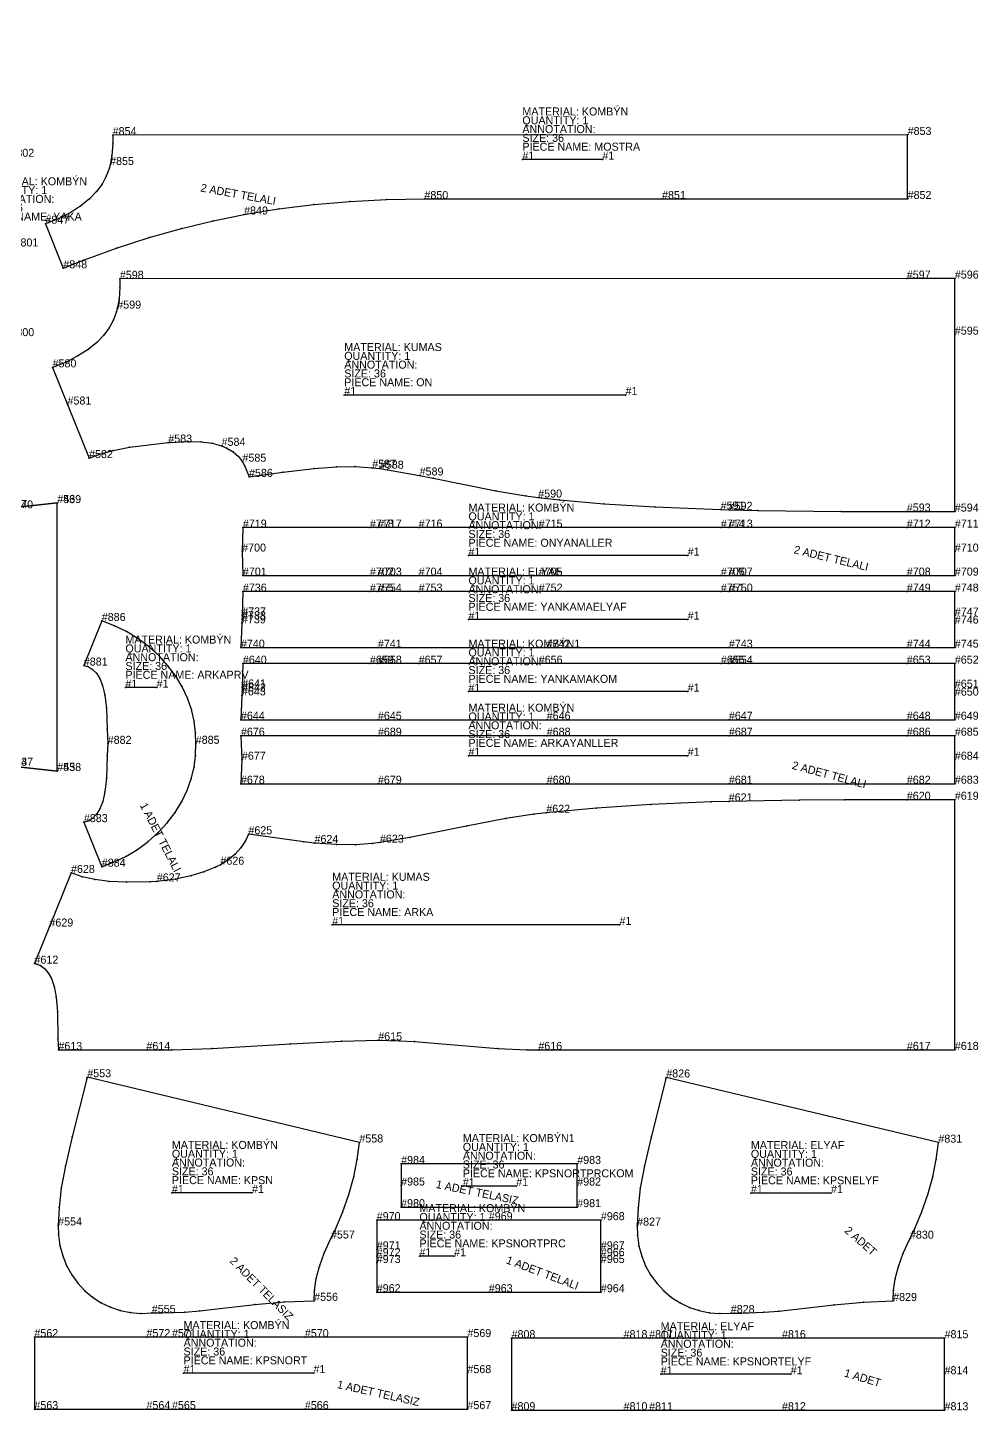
# Model space of a CAD drawing. Header units: millimetres. Extents: x 0 to 4267, y -1839 to 10.
# Drawn here: x 1480 to 2668, y -1742 to -14 of the extents above; entities that cross this region are included whole.
import ezdxf

# ---------------------------------------------------------------- set-up
doc = ezdxf.new("R2010")
doc.units = ezdxf.units.MM

# ---------------------------------------------------------------- blocks, each defined once
blk = doc.blocks.new('5')
at = {"layer": '1'}
blk.add_lwpolyline([(806.268, -763.329), (806.178, -772.4), (807.378, -786.131), (810.187, -799.826), (814.585, -813.275), (820.513, -826.253), (827.883, -838.548), (836.575, -849.95), (846.424, -860.248), (857.269, -869.294), (863.325, -874.044), (883.524, -888.182), (915.149, -909.33), (930.375, -921.151), (936.792, -926.73), (944.726, -935.456), (951.47, -945.246), (956.85, -955.87), (960.754, -967.09), (963.1, -978.658), (963.851, -990.336), (1456.996, -936.307), (1516.996, -942.881), (1516.996, -608.19), (1456.996, -614.786), (962.974, -560.476), (962.86, -574.962), (961.307, -586.7), (958.49, -596.601), (954.487, -605.083), (948.861, -613.528), (941, -622.308), (930.365, -631.546), (918.866, -639.827), (892.662, -656.331), (868.007, -671.957), (862.01, -675.965), (848.071, -686.58), (836.269, -697.485), (826.591, -708.503), (818.96, -719.508), (813.227, -730.469), (809.264, -741.389), (806.964, -752.322), (806.268, -763.329)], close=True, dxfattribs=at)
at = {"layer": '2'}
for p in [(962.974, -560.476), (954.487, -605.083), (1456.996, -614.786), (1516.996, -608.19), (930.365, -631.546), (868.007, -671.957), (806.268, -763.329), (806.268, -763.329), (1018.67, -777.957), (1235.823, -777.957), (857.269, -869.294), (930.375, -921.151), (1456.996, -936.307), (1516.996, -942.881), (963.851, -990.336)]:
    blk.add_point(p, dxfattribs=at)
at = {"layer": '3'}
for p in [(961.307, -586.7), (962.86, -574.962), (958.49, -596.601), (948.861, -613.528), (941, -622.308), (892.662, -656.331), (918.866, -639.827), (848.071, -686.58), (862.01, -675.965), (836.269, -697.485), (818.96, -719.508), (826.591, -708.503), (809.264, -741.389), (813.227, -730.469), (806.964, -752.322), (806.178, -772.4), (807.378, -786.131), (810.187, -799.826), (814.585, -813.275), (820.513, -826.253), (827.883, -838.548), (836.575, -849.95), (846.424, -860.248), (863.325, -874.044), (883.524, -888.182), (915.149, -909.33), (936.792, -926.73), (944.726, -935.456), (951.47, -945.246), (956.85, -955.87), (960.754, -967.09), (963.1, -978.658)]:
    blk.add_point(p, dxfattribs=at)
at = {"layer": '4'}
for p in [(954.487, -605.083, 10), (1456.996, -614.786, 10), (930.365, -631.546, 10), (868.007, -671.957, 10), (806.268, -763.329, 10), (857.269, -869.294, 10), (930.375, -921.151, 10), (1456.996, -936.307, 10)]:
    blk.add_point(p, dxfattribs=at)
at = {"layer": '7'}
blk.add_line((1235.823, -777.957), (1018.67, -777.957), dxfattribs=at)
at = {"layer": '1'}
for s, p in [('QUANTITY: 1', (1018.67, -733.957)), ('MATERIAL: KUMAS', (1018.67, -722.957)), ('ANNOTATION: ', (1018.67, -744.957)), ('SIZE: 36', (1018.67, -755.957)), ('PIECE NAME: KOL', (1018.67, -766.957))]:
    blk.add_text(s, height=10, dxfattribs=at).set_placement(p)
at = {"layer": '2'}
for s, p in [('#541', (962.974, -560.476)), ('#542', (954.487, -605.083)), ('#539', (1516.996, -608.19)), ('#543', (930.365, -631.546)), ('#540', (1456.996, -614.786)), ('#544', (868.007, -671.957)), ('#533', (806.268, -763.329)), ('#533', (806.268, -763.329)), ('#1', (1018.67, -777.957)), ('#1', (1235.823, -777.957)), ('#534', (857.269, -869.294)), ('#535', (930.375, -921.151)), ('#537', (1456.996, -936.307)), ('#538', (1516.996, -942.881)), ('#536', (963.851, -990.336))]:
    blk.add_text(s, height=10, dxfattribs=at).set_placement(p)
blk = doc.blocks.new('6')
at = {"layer": '1'}
blk.add_lwpolyline([(868.007, -878.855), (892.662, -894.481), (918.866, -910.985), (930.365, -919.266), (941, -928.504), (948.861, -937.284), (954.487, -945.729), (958.49, -954.211), (961.307, -964.112), (962.86, -975.85), (962.974, -990.336), (1456.996, -936.026), (1516.996, -942.622), (1516.996, -607.931), (1456.996, -614.505), (963.851, -560.476), (963.1, -572.154), (960.754, -583.722), (956.85, -594.942), (951.47, -605.566), (944.726, -615.356), (936.792, -624.082), (930.375, -629.661), (915.149, -641.482), (883.524, -662.63), (863.325, -676.768), (857.269, -681.518), (846.424, -690.564), (836.575, -700.862), (827.883, -712.264), (820.513, -724.559), (814.585, -737.537), (810.187, -750.986), (807.378, -764.681), (806.178, -778.412), (806.268, -787.483), (806.964, -798.49), (809.264, -809.423), (813.227, -820.343), (818.96, -831.304), (826.591, -842.309), (836.269, -853.327), (848.071, -864.232), (862.01, -874.847), (868.007, -878.855)], close=True, dxfattribs=at)
at = {"layer": '2'}
for p in [(963.851, -560.476), (1456.996, -614.505), (1516.996, -607.931), (930.375, -629.661), (857.269, -681.518), (1018.67, -772.855), (1235.823, -772.855), (806.268, -787.483), (868.007, -878.855), (868.007, -878.855), (930.365, -919.266), (954.487, -945.729), (1456.996, -936.026), (1516.996, -942.622), (962.974, -990.336)]:
    blk.add_point(p, dxfattribs=at)
at = {"layer": '3'}
for p in [(960.754, -583.722), (963.1, -572.154), (956.85, -594.942), (944.726, -615.356), (951.47, -605.566), (936.792, -624.082), (915.149, -641.482), (883.524, -662.63), (846.424, -690.564), (863.325, -676.768), (836.575, -700.862), (820.513, -724.559), (827.883, -712.264), (814.585, -737.537), (810.187, -750.986), (807.378, -764.681), (806.178, -778.412), (806.964, -798.49), (809.264, -809.423), (813.227, -820.343), (818.96, -831.304), (826.591, -842.309), (836.269, -853.327), (848.071, -864.232), (862.01, -874.847), (892.662, -894.481), (918.866, -910.985), (941, -928.504), (948.861, -937.284), (958.49, -954.211), (961.307, -964.112), (962.86, -975.85)]:
    blk.add_point(p, dxfattribs=at)
at = {"layer": '4'}
for p in [(1456.996, -614.505, 10), (930.375, -629.661, 10), (857.269, -681.518, 10), (806.268, -787.483, 10), (868.007, -878.855, 10), (930.365, -919.266, 10), (954.487, -945.729, 10), (1456.996, -936.026, 10)]:
    blk.add_point(p, dxfattribs=at)
at = {"layer": '7'}
blk.add_line((1235.823, -772.855), (1018.67, -772.855), dxfattribs=at)
at = {"layer": '1'}
for s, p in [('MATERIAL: KUMAS', (1018.67, -717.855)), ('QUANTITY: 1', (1018.67, -728.855)), ('ANNOTATION: ', (1018.67, -739.855)), ('SIZE: 36', (1018.67, -750.855)), ('PIECE NAME: KOLFY1', (1018.67, -761.855))]:
    blk.add_text(s, height=10, dxfattribs=at).set_placement(p)
at = {"layer": '2'}
for s, p in [('#48', (963.851, -560.476)), ('#47', (1456.996, -614.505)), ('#46', (1516.996, -607.931)), ('#49', (930.375, -629.661)), ('#50', (857.269, -681.518)), ('#1', (1018.67, -772.855)), ('#1', (1235.823, -772.855)), ('#51', (806.268, -787.483)), ('#40', (868.007, -878.855)), ('#40', (868.007, -878.855)), ('#41', (930.365, -919.266)), ('#44', (1456.996, -936.026)), ('#45', (1516.996, -942.622)), ('#42', (954.487, -945.729)), ('#43', (962.974, -990.336))]:
    blk.add_text(s, height=10, dxfattribs=at).set_placement(p)
blk = doc.blocks.new('7')
at = {"layer": '1'}
blk.add_lwpolyline([(1554.476, -1325.451), (1554.04, -1327.312), (1535.429, -1399.904), (1527.044, -1435.912), (1522.022, -1463.821), (1519.157, -1488.225), (1518.079, -1510.552), (1518.46, -1522.326), (1520.356, -1535.683), (1523.782, -1548.545), (1528.671, -1560.739), (1534.954, -1572.154), (1542.53, -1582.63), (1551.292, -1592.037), (1561.123, -1600.261), (1571.872, -1607.182), (1583.403, -1612.715), (1595.607, -1616.798), (1608.346, -1619.373), (1621.546, -1620.4), (1635.078, -1619.833), (1648.02, -1619.911), (1676.306, -1618.804), (1695.012, -1617.305), (1763.845, -1609.496), (1800.742, -1606.046), (1837.926, -1604.686), (1838.381, -1591.292), (1840.496, -1576.94), (1844.432, -1561.665), (1850.428, -1545.186), (1858.9, -1526.926), (1863.578, -1517.199), (1873.377, -1494.257), (1881.308, -1471.709), (1887.413, -1449.634), (1891.759, -1428.035), (1894.409, -1406.902), (1554.476, -1325.451)], close=True, dxfattribs=at)
at = {"layer": '2'}
for p in [(1554.476, -1325.451), (1554.476, -1325.451), (1894.409, -1406.902), (1660.145, -1469.959), (1760.221, -1469.959), (1518.079, -1510.552), (1858.9, -1526.926), (1837.926, -1604.686), (1635.078, -1619.833)]:
    blk.add_point(p, dxfattribs=at)
at = {"layer": '3'}
for p in [(1554.04, -1327.312), (1535.429, -1399.904), (1891.759, -1428.035), (1527.044, -1435.912), (1887.413, -1449.634), (1522.022, -1463.821), (1881.308, -1471.709), (1519.157, -1488.225), (1873.377, -1494.257), (1863.578, -1517.199), (1518.46, -1522.326), (1520.356, -1535.683), (1523.782, -1548.545), (1850.428, -1545.186), (1528.671, -1560.739), (1844.432, -1561.665), (1534.954, -1572.154), (1542.53, -1582.63), (1840.496, -1576.94), (1551.292, -1592.037), (1561.123, -1600.261), (1800.742, -1606.046), (1838.381, -1591.292), (1571.872, -1607.182), (1583.403, -1612.715), (1595.607, -1616.798), (1608.346, -1619.373), (1621.546, -1620.4), (1648.02, -1619.911), (1676.306, -1618.804), (1695.012, -1617.305), (1763.845, -1609.496)]:
    blk.add_point(p, dxfattribs=at)
at = {"layer": '4'}
for p in [(1518.079, -1510.552, 10), (1858.9, -1526.926, 10), (1635.078, -1619.833, 10)]:
    blk.add_point(p, dxfattribs=at)
at = {"layer": '7'}
blk.add_line((1760.221, -1469.959), (1660.145, -1469.959), dxfattribs=at)
at = {"layer": '1'}
for s, p in [('QUANTITY: 1', (1660.145, -1425.959)), ('MATERIAL: KOMBÝN', (1660.145, -1414.959)), ('ANNOTATION: ', (1660.145, -1436.959)), ('SIZE: 36', (1660.145, -1447.959)), ('PIECE NAME: KPSN', (1660.145, -1458.959))]:
    blk.add_text(s, height=10, dxfattribs=at).set_placement(p)
at = {"layer": '2'}
for s, p in [('#553', (1554.476, -1325.451)), ('#553', (1554.476, -1325.451)), ('#558', (1894.409, -1406.902)), ('#1', (1660.145, -1469.959)), ('#1', (1760.221, -1469.959)), ('#554', (1518.079, -1510.552)), ('#557', (1858.9, -1526.926)), ('#556', (1837.926, -1604.686)), ('#555', (1635.078, -1619.833))]:
    blk.add_text(s, height=10, dxfattribs=at).set_placement(p)
at = {"layer": '8'}
blk.add_text('2 ADET TELASIZ', height=10, rotation=314.92409, dxfattribs=at).set_placement((1731.68, -1555.918))
blk = doc.blocks.new('8')
at = {"layer": '1'}
blk.add_lwpolyline([(1488.403, -1650.036), (1488.403, -1740.036), (1628.403, -1740.036), (1660.302, -1740.036), (1826.302, -1740.036), (2029.403, -1740.036), (2029.403, -1695.036), (2029.403, -1650.036), (1826.302, -1650.036), (1660.302, -1650.036), (1628.403, -1650.036), (1488.403, -1650.036)], close=True, dxfattribs=at)
at = {"layer": '2'}
for p in [(1488.403, -1650.036), (1488.403, -1650.036), (1628.403, -1650.036), (1660.302, -1650.036), (1826.302, -1650.036), (2029.403, -1650.036), (1674.737, -1695.036), (1837.069, -1695.036), (2029.403, -1695.036), (1488.403, -1740.036), (1628.403, -1740.036), (1660.302, -1740.036), (1826.302, -1740.036), (2029.403, -1740.036)]:
    blk.add_point(p, dxfattribs=at)
at = {"layer": '4'}
for p in [(1628.403, -1650.036, 10), (1660.302, -1650.036, 10), (1826.302, -1650.036, 10), (2029.403, -1695.036, 10), (1628.403, -1740.036, 10), (1660.302, -1740.036, 10), (1826.302, -1740.036, 10)]:
    blk.add_point(p, dxfattribs=at)
at = {"layer": '7'}
blk.add_line((1837.069, -1695.036), (1674.737, -1695.036), dxfattribs=at)
at = {"layer": '1'}
for s, p in [('QUANTITY: 1', (1674.737, -1651.036)), ('MATERIAL: KOMBÝN', (1674.737, -1640.036)), ('ANNOTATION: ', (1674.737, -1662.036)), ('SIZE: 36', (1674.737, -1673.036)), ('PIECE NAME: KPSNORT', (1674.737, -1684.036))]:
    blk.add_text(s, height=10, dxfattribs=at).set_placement(p)
at = {"layer": '2'}
for s, p in [('#562', (1488.403, -1650.036)), ('#562', (1488.403, -1650.036)), ('#572', (1628.403, -1650.036)), ('#571', (1660.302, -1650.036)), ('#570', (1826.302, -1650.036)), ('#569', (2029.403, -1650.036)), ('#1', (1674.737, -1695.036)), ('#1', (1837.069, -1695.036)), ('#568', (2029.403, -1695.036)), ('#563', (1488.403, -1740.036)), ('#564', (1628.403, -1740.036)), ('#565', (1660.302, -1740.036)), ('#566', (1826.302, -1740.036)), ('#567', (2029.403, -1740.036))]:
    blk.add_text(s, height=10, dxfattribs=at).set_placement(p)
at = {"layer": '8'}
blk.add_text('1 ADET TELASIZ', height=10, rotation=347.432978, dxfattribs=at).set_placement((1865.929, -1713.547))
blk = doc.blocks.new('9')
at = {"layer": '1'}
blk.add_lwpolyline([(1511.091, -438.643), (1529.765, -485.025), (1556.708, -551.951), (1569.942, -546.903), (1586.637, -542.278), (1607.377, -538.394), (1655.69, -532.528), (1658.079, -532.317), (1680.416, -531.038), (1696.667, -531.527), (1710.294, -533.423), (1722.269, -536.626), (1728.987, -539.437), (1736.835, -544.211), (1743.327, -549.967), (1748.349, -556.489), (1751.335, -561.849), (1756.547, -575.451), (1798.616, -569.639), (1837.977, -564.809), (1865.728, -562.823), (1889.316, -562.628), (1910.503, -563.976), (1920.051, -565.141), (1929.522, -566.544), (1969.716, -573.659), (1986.594, -577.037), (2064.701, -592.913), (2102.483, -599.204), (2117.853, -601.235), (2144.469, -604.215), (2199.695, -609.115), (2263.451, -613.033), (2345.796, -616.226), (2355.814, -616.518), (2392.036, -617.384), (2496.243, -618.592), (2578.354, -618.679), (2638.354, -618.744), (2638.354, -397.704), (2638.354, -327.686), (2578.354, -327.704), (1595.158, -327.985), (1595.173, -338.629), (1594.186, -353.555), (1591.957, -365.226), (1590.989, -368.987), (1587.232, -379.242), (1581.919, -389.065), (1574.957, -398.502), (1566.21, -407.572), (1555.535, -416.233), (1542.804, -424.406), (1527.955, -431.946), (1511.091, -438.643)], close=True, dxfattribs=at)
at = {"layer": '2'}
for p in [(1595.158, -327.985), (2578.354, -327.704), (2638.354, -327.686), (1591.957, -365.226), (2638.354, -397.704), (1511.091, -438.643), (1511.091, -438.643), (1875.519, -473.224), (2226.935, -473.224), (1529.765, -485.025), (1655.69, -532.528), (1556.708, -551.951), (1722.269, -536.626), (1748.349, -556.489), (1910.503, -563.976), (1920.051, -565.141), (1756.547, -575.451), (1969.716, -573.659), (2117.853, -601.235), (2345.796, -616.226), (2355.814, -616.518), (2578.354, -618.679), (2638.354, -618.744)]:
    blk.add_point(p, dxfattribs=at)
at = {"layer": '3'}
for p in [(1595.173, -338.629), (1594.186, -353.555), (1587.232, -379.242), (1590.989, -368.987), (1581.919, -389.065), (1566.21, -407.572), (1574.957, -398.502), (1542.804, -424.406), (1555.535, -416.233), (1527.955, -431.946), (1658.079, -532.317), (1680.416, -531.038), (1696.667, -531.527), (1710.294, -533.423), (1569.942, -546.903), (1586.637, -542.278), (1607.377, -538.394), (1728.987, -539.437), (1736.835, -544.211), (1743.327, -549.967), (1751.335, -561.849), (1798.616, -569.639), (1837.977, -564.809), (1865.728, -562.823), (1889.316, -562.628), (1929.522, -566.544), (1986.594, -577.037), (2064.701, -592.913), (2102.483, -599.204), (2144.469, -604.215), (2199.695, -609.115), (2263.451, -613.033), (2392.036, -617.384), (2496.243, -618.592)]:
    blk.add_point(p, dxfattribs=at)
at = {"layer": '4'}
for p in [(2578.354, -327.704, 10), (1591.957, -365.226, 10), (1655.69, -532.528, 10), (1722.269, -536.626, 10), (1748.349, -556.489, 10), (1910.503, -563.976, 10), (1920.051, -565.141, 10), (1969.716, -573.659, 10), (2117.853, -601.235, 10), (2345.796, -616.226, 10), (2355.814, -616.518, 10), (2578.354, -618.679, 10)]:
    blk.add_point(p, dxfattribs=at)
at = {"layer": '7'}
blk.add_line((2226.935, -473.224), (1875.519, -473.224), dxfattribs=at)
at = {"layer": '1'}
for s, p in [('MATERIAL: KUMAS', (1875.519, -418.224)), ('ANNOTATION: ', (1875.519, -440.224)), ('QUANTITY: 1', (1875.519, -429.224)), ('SIZE: 36', (1875.519, -451.224)), ('PIECE NAME: ON', (1875.519, -462.224))]:
    blk.add_text(s, height=10, dxfattribs=at).set_placement(p)
at = {"layer": '2'}
for s, p in [('#598', (1595.158, -327.985)), ('#597', (2578.354, -327.704)), ('#596', (2638.354, -327.686)), ('#599', (1591.957, -365.226)), ('#595', (2638.354, -397.704)), ('#580', (1511.091, -438.643)), ('#580', (1511.091, -438.643)), ('#1', (1875.519, -473.224)), ('#1', (2226.935, -473.224)), ('#581', (1529.765, -485.025)), ('#583', (1655.69, -532.528)), ('#584', (1722.269, -536.626)), ('#582', (1556.708, -551.951)), ('#585', (1748.349, -556.489)), ('#586', (1756.547, -575.451)), ('#587', (1910.503, -563.976)), ('#588', (1920.051, -565.141)), ('#589', (1969.716, -573.659)), ('#590', (2117.853, -601.235)), ('#591', (2345.796, -616.226)), ('#592', (2355.814, -616.518)), ('#593', (2578.354, -618.679)), ('#594', (2638.354, -618.744))]:
    blk.add_text(s, height=10, dxfattribs=at).set_placement(p)
blk = doc.blocks.new('10')
at = {"layer": '1'}
blk.add_lwpolyline([(1488.515, -1183.53), (1490.295, -1183.875), (1496.048, -1186.002), (1501.124, -1189.596), (1505.644, -1194.871), (1509.628, -1202.213), (1512.989, -1212.163), (1515.579, -1225.534), (1517.19, -1243.643), (1517.69, -1277.266), (1518.354, -1291.339), (1628.354, -1291.326), (1660.446, -1291.263), (1710.247, -1289.598), (1808.432, -1283.627), (1872.086, -1280.282), (1918.015, -1279.291), (1944.693, -1279.878), (1963.099, -1280.859), (2067.519, -1289.386), (2103.697, -1291.092), (2118.015, -1291.261), (2578.354, -1291.193), (2638.354, -1291.184), (2638.354, -978.745), (2578.354, -978.782), (2500.833, -978.833), (2444.394, -979.201), (2355.841, -980.839), (2334.048, -981.511), (2258.751, -984.802), (2190.777, -989.299), (2127.943, -995.002), (2112.682, -996.778), (2077.521, -1002.169), (2028.046, -1011.783), (1957.574, -1026.112), (1920.064, -1032.346), (1910.622, -1033.511), (1889.435, -1034.895), (1865.814, -1034.743), (1838.356, -1032.826), (1824.938, -1031.388), (1755.792, -1021.883), (1752.07, -1029.964), (1746.395, -1038.635), (1739.192, -1046.672), (1730.578, -1053.853), (1720.778, -1059.924), (1714.468, -1063.107), (1700.09, -1068.998), (1683.741, -1073.881), (1664.73, -1077.771), (1641.363, -1080.733), (1632.846, -1081.133), (1603.347, -1081.761), (1581.945, -1080.8), (1563.997, -1078.51), (1548.25, -1074.972), (1534.132, -1070.222), (1507.189, -1137.147), (1488.515, -1183.53)], close=True, dxfattribs=at)
at = {"layer": '2'}
for p in [(2355.841, -980.839), (2578.354, -978.782), (2638.354, -978.745), (2127.943, -995.002), (1755.792, -1021.883), (1838.356, -1032.826), (1920.064, -1032.346), (1534.132, -1070.222), (1720.778, -1059.924), (1641.363, -1080.733), (1507.189, -1137.147), (1860.467, -1135.041), (2219.411, -1135.041), (1488.515, -1183.53), (1488.515, -1183.53), (1518.354, -1291.339), (1628.354, -1291.326), (1918.015, -1279.291), (2118.015, -1291.261), (2578.354, -1291.193), (2638.354, -1291.184)]:
    blk.add_point(p, dxfattribs=at)
at = {"layer": '3'}
for p in [(2334.048, -981.511), (2444.394, -979.201), (2500.833, -978.833), (2112.682, -996.778), (2190.777, -989.299), (2258.751, -984.802), (2028.046, -1011.783), (2077.521, -1002.169), (1752.07, -1029.964), (1824.938, -1031.388), (1865.814, -1034.743), (1889.435, -1034.895), (1910.622, -1033.511), (1957.574, -1026.112), (1739.192, -1046.672), (1746.395, -1038.635), (1700.09, -1068.998), (1714.468, -1063.107), (1730.578, -1053.853), (1548.25, -1074.972), (1563.997, -1078.51), (1581.945, -1080.8), (1603.347, -1081.761), (1632.846, -1081.133), (1664.73, -1077.771), (1683.741, -1073.881), (1490.295, -1183.875), (1496.048, -1186.002), (1501.124, -1189.596), (1505.644, -1194.871), (1509.628, -1202.213), (1512.989, -1212.163), (1515.579, -1225.534), (1517.19, -1243.643), (1517.69, -1277.266), (1660.446, -1291.263), (1710.247, -1289.598), (1808.432, -1283.627), (1872.086, -1280.282), (1944.693, -1279.878), (1963.099, -1280.859), (2067.519, -1289.386), (2103.697, -1291.092)]:
    blk.add_point(p, dxfattribs=at)
at = {"layer": '4'}
for p in [(2355.841, -980.839, 10), (2578.354, -978.782, 10), (2127.943, -995.002, 10), (1838.356, -1032.826, 10), (1920.064, -1032.346, 10), (1720.778, -1059.924, 10), (1641.363, -1080.733, 10), (1918.015, -1279.291, 10), (2118.015, -1291.261, 10), (2578.354, -1291.193, 10)]:
    blk.add_point(p, dxfattribs=at)
at = {"layer": '7'}
blk.add_line((2219.411, -1135.041), (1860.467, -1135.041), dxfattribs=at)
at = {"layer": '1'}
for s, p in [('MATERIAL: KUMAS', (1860.467, -1080.041)), ('QUANTITY: 1', (1860.467, -1091.041)), ('ANNOTATION: ', (1860.467, -1102.041)), ('SIZE: 36', (1860.467, -1113.041)), ('PIECE NAME: ARKA', (1860.467, -1124.041))]:
    blk.add_text(s, height=10, dxfattribs=at).set_placement(p)
at = {"layer": '2'}
for s, p in [('#621', (2355.841, -980.839)), ('#620', (2578.354, -978.782)), ('#619', (2638.354, -978.745)), ('#622', (2127.943, -995.002)), ('#625', (1755.792, -1021.883)), ('#624', (1838.356, -1032.826)), ('#623', (1920.064, -1032.346)), ('#626', (1720.778, -1059.924)), ('#628', (1534.132, -1070.222)), ('#627', (1641.363, -1080.733)), ('#629', (1507.189, -1137.147)), ('#1', (1860.467, -1135.041)), ('#1', (2219.411, -1135.041)), ('#612', (1488.515, -1183.53)), ('#612', (1488.515, -1183.53)), ('#615', (1918.015, -1279.291)), ('#613', (1518.354, -1291.339)), ('#614', (1628.354, -1291.326)), ('#616', (2118.015, -1291.261)), ('#617', (2578.354, -1291.193)), ('#618', (2638.354, -1291.184))]:
    blk.add_text(s, height=10, dxfattribs=at).set_placement(p)
blk = doc.blocks.new('11')
at = {"layer": '1'}
blk.add_lwpolyline([(1748.877, -808.745), (1748.005, -838.442), (1747.859, -843.424), (1747.661, -848.361), (1746.445, -878.745), (1917.554, -878.745), (2128.453, -878.745), (2356.054, -878.745), (2578.354, -878.745), (2638.354, -878.745), (2638.354, -848.745), (2638.354, -838.745), (2638.354, -808.745), (2578.354, -808.745), (2356.088, -808.745), (2346.088, -808.745), (2118.488, -808.745), (1968.488, -808.745), (1917.588, -808.745), (1907.588, -808.745), (1748.877, -808.745)], close=True, dxfattribs=at)
at = {"layer": '2'}
for p in [(1748.877, -808.745), (1748.877, -808.745), (1907.588, -808.745), (1917.588, -808.745), (1968.488, -808.745), (2118.488, -808.745), (2346.088, -808.745), (2356.088, -808.745), (2578.354, -808.745), (2638.354, -808.745), (1747.859, -843.424), (1748.005, -838.442), (2030.686, -843.745), (2304.52, -843.745), (2638.354, -838.745), (1747.661, -848.361), (2638.354, -848.745), (1746.445, -878.745), (1917.554, -878.745), (2128.453, -878.745), (2356.054, -878.745), (2578.354, -878.745), (2638.354, -878.745)]:
    blk.add_point(p, dxfattribs=at)
at = {"layer": '4'}
for p in [(1907.588, -808.745, 10), (1917.588, -808.745, 10), (1968.488, -808.745, 10), (2118.488, -808.745, 10), (2346.088, -808.745, 10), (2356.088, -808.745, 10), (2578.354, -808.745, 10), (1747.859, -843.424, 10), (1748.005, -838.442, 10), (2638.354, -838.745, 10), (1747.661, -848.361, 10), (2638.354, -848.745, 10), (1917.554, -878.745, 10), (2128.453, -878.745, 10), (2356.054, -878.745, 10), (2578.354, -878.745, 10)]:
    blk.add_point(p, dxfattribs=at)
at = {"layer": '7'}
blk.add_line((2304.52, -843.745), (2030.686, -843.745), dxfattribs=at)
at = {"layer": '1'}
for s, p in [('MATERIAL: KOMBÝN1', (2030.686, -788.745)), ('QUANTITY: 1', (2030.686, -799.745)), ('ANNOTATION: ', (2030.686, -810.745)), ('SIZE: 36', (2030.686, -821.745)), ('PIECE NAME: YANKAMAKOM', (2030.686, -832.745))]:
    blk.add_text(s, height=10, dxfattribs=at).set_placement(p)
at = {"layer": '2'}
for s, p in [('#640', (1748.877, -808.745)), ('#640', (1748.877, -808.745)), ('#659', (1907.588, -808.745)), ('#658', (1917.588, -808.745)), ('#657', (1968.488, -808.745)), ('#656', (2118.488, -808.745)), ('#655', (2346.088, -808.745)), ('#654', (2356.088, -808.745)), ('#653', (2578.354, -808.745)), ('#652', (2638.354, -808.745)), ('#641', (1748.005, -838.442)), ('#651', (2638.354, -838.745)), ('#643', (1747.661, -848.361)), ('#642', (1747.859, -843.424)), ('#1', (2030.686, -843.745)), ('#1', (2304.52, -843.745)), ('#650', (2638.354, -848.745)), ('#644', (1746.445, -878.745)), ('#645', (1917.554, -878.745)), ('#646', (2128.453, -878.745)), ('#647', (2356.054, -878.745)), ('#648', (2578.354, -878.745)), ('#649', (2638.354, -878.745))]:
    blk.add_text(s, height=10, dxfattribs=at).set_placement(p)
blk = doc.blocks.new('12')
at = {"layer": '1'}
blk.add_lwpolyline([(1746.444, -898.775), (1747.645, -928.758), (1746.445, -958.743), (1917.554, -958.743), (2128.453, -958.743), (2356.054, -958.743), (2578.354, -958.743), (2638.354, -958.743), (2638.354, -928.741), (2638.353, -898.74), (2578.351, -898.743), (2356.052, -898.751), (2128.453, -898.76), (1917.552, -898.768), (1746.444, -898.775)], close=True, dxfattribs=at)
at = {"layer": '2'}
for p in [(1746.444, -898.775), (1746.444, -898.775), (1917.552, -898.768), (2128.453, -898.76), (2356.052, -898.751), (2578.351, -898.743), (2638.353, -898.74), (1747.645, -928.758), (2030.686, -923.743), (2304.52, -923.743), (2638.354, -928.741), (1746.445, -958.743), (1917.554, -958.743), (2128.453, -958.743), (2356.054, -958.743), (2578.354, -958.743), (2638.354, -958.743)]:
    blk.add_point(p, dxfattribs=at)
at = {"layer": '4'}
for p in [(1917.552, -898.768, 10), (2128.453, -898.76, 10), (2356.052, -898.751, 10), (2578.351, -898.743, 10), (1747.645, -928.758, 10), (2638.354, -928.741, 10), (1917.554, -958.743, 10), (2128.453, -958.743, 10), (2356.054, -958.743, 10), (2578.354, -958.743, 10)]:
    blk.add_point(p, dxfattribs=at)
at = {"layer": '7'}
blk.add_line((2304.52, -923.743), (2030.686, -923.743), dxfattribs=at)
at = {"layer": '1'}
for s, p in [('MATERIAL: KOMBÝN', (2030.686, -868.743)), ('ANNOTATION: ', (2030.686, -890.743)), ('QUANTITY: 1', (2030.686, -879.743)), ('SIZE: 36', (2030.686, -901.743)), ('PIECE NAME: ARKAYANLLER', (2030.686, -912.743))]:
    blk.add_text(s, height=10, dxfattribs=at).set_placement(p)
at = {"layer": '2'}
for s, p in [('#676', (1746.444, -898.775)), ('#676', (1746.444, -898.775)), ('#689', (1917.552, -898.768)), ('#688', (2128.453, -898.76)), ('#687', (2356.052, -898.751)), ('#686', (2578.351, -898.743)), ('#685', (2638.353, -898.74)), ('#1', (2030.686, -923.743)), ('#1', (2304.52, -923.743)), ('#677', (1747.645, -928.758)), ('#684', (2638.354, -928.741)), ('#678', (1746.445, -958.743)), ('#679', (1917.554, -958.743)), ('#680', (2128.453, -958.743)), ('#681', (2356.054, -958.743)), ('#682', (2578.354, -958.743)), ('#683', (2638.354, -958.743))]:
    blk.add_text(s, height=10, dxfattribs=at).set_placement(p)
at = {"layer": '8'}
blk.add_text('2 ADET TELALI', height=10, rotation=345.042151, dxfattribs=at).set_placement((2434.21, -939.991))
blk = doc.blocks.new('13')
at = {"layer": '1'}
blk.add_lwpolyline([(1747.996, -668.734), (1748.877, -698.725), (1907.587, -698.728), (1917.587, -698.728), (1968.488, -698.729), (2118.488, -698.732), (2346.088, -698.738), (2356.088, -698.738), (2578.354, -698.743), (2638.354, -698.744), (2638.354, -668.743), (2638.354, -638.743), (2578.354, -638.743), (2356.088, -638.743), (2346.088, -638.743), (2118.488, -638.743), (1968.488, -638.743), (1917.588, -638.743), (1907.588, -638.743), (1748.877, -638.743), (1747.996, -668.734)], close=True, dxfattribs=at)
at = {"layer": '2'}
for p in [(1748.877, -638.743), (1907.588, -638.743), (1917.588, -638.743), (1968.488, -638.743), (2118.488, -638.743), (2346.088, -638.743), (2356.088, -638.743), (2578.354, -638.743), (2638.354, -638.743), (1747.996, -668.734), (1747.996, -668.734), (2638.354, -668.743), (2030.686, -673.743), (2304.52, -673.743), (1748.877, -698.725), (1907.587, -698.728), (1917.587, -698.728), (1968.488, -698.729), (2118.488, -698.732), (2346.088, -698.738), (2356.088, -698.738), (2578.354, -698.743), (2638.354, -698.744)]:
    blk.add_point(p, dxfattribs=at)
at = {"layer": '4'}
for p in [(1907.588, -638.743, 10), (1917.588, -638.743, 10), (1968.488, -638.743, 10), (2118.488, -638.743, 10), (2346.088, -638.743, 10), (2356.088, -638.743, 10), (2578.354, -638.743, 10), (1747.996, -668.734, 10), (2638.354, -668.743, 10), (1907.587, -698.728, 10), (1917.587, -698.728, 10), (1968.488, -698.729, 10), (2118.488, -698.732, 10), (2346.088, -698.738, 10), (2356.088, -698.738, 10), (2578.354, -698.743, 10)]:
    blk.add_point(p, dxfattribs=at)
at = {"layer": '7'}
blk.add_line((2304.52, -673.743), (2030.686, -673.743), dxfattribs=at)
at = {"layer": '1'}
for s, p in [('QUANTITY: 1', (2030.686, -629.743)), ('MATERIAL: KOMBÝN', (2030.686, -618.743)), ('ANNOTATION: ', (2030.686, -640.743)), ('SIZE: 36', (2030.686, -651.743)), ('PIECE NAME: ONYANALLER', (2030.686, -662.743))]:
    blk.add_text(s, height=10, dxfattribs=at).set_placement(p)
at = {"layer": '2'}
for s, p in [('#719', (1748.877, -638.743)), ('#718', (1907.588, -638.743)), ('#717', (1917.588, -638.743)), ('#716', (1968.488, -638.743)), ('#715', (2118.488, -638.743)), ('#714', (2346.088, -638.743)), ('#713', (2356.088, -638.743)), ('#712', (2578.354, -638.743)), ('#711', (2638.354, -638.743)), ('#700', (1747.996, -668.734)), ('#700', (1747.996, -668.734)), ('#1', (2030.686, -673.743)), ('#1', (2304.52, -673.743)), ('#710', (2638.354, -668.743)), ('#701', (1748.877, -698.725)), ('#702', (1907.587, -698.728)), ('#703', (1917.587, -698.728)), ('#704', (1968.488, -698.729)), ('#705', (2118.488, -698.732)), ('#706', (2346.088, -698.738)), ('#707', (2356.088, -698.738)), ('#708', (2578.354, -698.743)), ('#709', (2638.354, -698.744))]:
    blk.add_text(s, height=10, dxfattribs=at).set_placement(p)
at = {"layer": '8'}
blk.add_text('2 ADET TELALI', height=10, rotation=346.404902, dxfattribs=at).set_placement((2436.505, -670.69))
blk = doc.blocks.new('14')
at = {"layer": '1'}
blk.add_lwpolyline([(1748.877, -718.745), (1748.005, -748.442), (1747.859, -753.424), (1747.661, -758.361), (1746.445, -788.745), (1917.554, -788.745), (2128.453, -788.745), (2356.054, -788.745), (2578.354, -788.745), (2638.354, -788.745), (2638.354, -758.745), (2638.354, -748.745), (2638.354, -718.745), (2578.354, -718.745), (2356.088, -718.745), (2346.088, -718.745), (2118.488, -718.745), (1968.488, -718.745), (1917.588, -718.745), (1907.588, -718.745), (1748.877, -718.745)], close=True, dxfattribs=at)
at = {"layer": '2'}
for p in [(1748.877, -718.745), (1748.877, -718.745), (1907.588, -718.745), (1917.588, -718.745), (1968.488, -718.745), (2118.488, -718.745), (2346.088, -718.745), (2356.088, -718.745), (2578.354, -718.745), (2638.354, -718.745), (1747.661, -758.361), (1747.859, -753.424), (1748.005, -748.442), (2030.686, -753.745), (2304.52, -753.745), (2638.354, -748.745), (2638.354, -758.745), (1746.445, -788.745), (1917.554, -788.745), (2128.453, -788.745), (2356.054, -788.745), (2578.354, -788.745), (2638.354, -788.745)]:
    blk.add_point(p, dxfattribs=at)
at = {"layer": '4'}
for p in [(1907.588, -718.745, 10), (1917.588, -718.745, 10), (1968.488, -718.745, 10), (2118.488, -718.745, 10), (2346.088, -718.745, 10), (2356.088, -718.745, 10), (2578.354, -718.745, 10), (1747.661, -758.361, 10), (1747.859, -753.424, 10), (1748.005, -748.442, 10), (2638.354, -748.745, 10), (2638.354, -758.745, 10), (1917.554, -788.745, 10), (2128.453, -788.745, 10), (2356.054, -788.745, 10), (2578.354, -788.745, 10)]:
    blk.add_point(p, dxfattribs=at)
at = {"layer": '7'}
blk.add_line((2304.52, -753.745), (2030.686, -753.745), dxfattribs=at)
at = {"layer": '1'}
for s, p in [('MATERIAL: ELYAF', (2030.686, -698.745)), ('QUANTITY: 1', (2030.686, -709.745)), ('ANNOTATION: ', (2030.686, -720.745)), ('SIZE: 36', (2030.686, -731.745)), ('PIECE NAME: YANKAMAELYAF', (2030.686, -742.745))]:
    blk.add_text(s, height=10, dxfattribs=at).set_placement(p)
at = {"layer": '2'}
for s, p in [('#736', (1748.877, -718.745)), ('#736', (1748.877, -718.745)), ('#755', (1907.588, -718.745)), ('#754', (1917.588, -718.745)), ('#753', (1968.488, -718.745)), ('#752', (2118.488, -718.745)), ('#751', (2346.088, -718.745)), ('#750', (2356.088, -718.745)), ('#749', (2578.354, -718.745)), ('#748', (2638.354, -718.745)), ('#737', (1748.005, -748.442)), ('#747', (2638.354, -748.745)), ('#739', (1747.661, -758.361)), ('#738', (1747.859, -753.424)), ('#1', (2030.686, -753.745)), ('#1', (2304.52, -753.745)), ('#746', (2638.354, -758.745)), ('#740', (1746.445, -788.745)), ('#741', (1917.554, -788.745)), ('#742', (2128.453, -788.745)), ('#743', (2356.054, -788.745)), ('#744', (2578.354, -788.745)), ('#745', (2638.354, -788.745))]:
    blk.add_text(s, height=10, dxfattribs=at).set_placement(p)
blk = doc.blocks.new('16')
at = {"layer": '1'}
blk.add_lwpolyline([(1365.538, -48.313), (1365.644, -48.539), (1374.483, -69.543), (1382.2, -92.094), (1388.761, -116.349), (1394.151, -142.598), (1398.316, -171.155), (1401.207, -202.574), (1402.92, -237.128), (1403.595, -287.592), (1403.538, -304.483), (1402.5, -349.588), (1400.221, -385.251), (1398.265, -404.533), (1394.115, -432.913), (1388.733, -459.045), (1382.157, -483.291), (1374.426, -505.841), (1365.561, -526.875), (1420.858, -550.786), (1425.273, -540.817), (1433.64, -518.927), (1441.047, -494.899), (1447.556, -468.088), (1453.263, -437.321), (1458.442, -399.606), (1461.104, -372.132), (1462.939, -336.968), (1463.595, -287.588), (1463.09, -243.508), (1461.344, -206.467), (1458.43, -175.574), (1455.958, -156.127), (1450.563, -122.305), (1444.479, -93.647), (1437.538, -68.278), (1429.673, -45.371), (1420.832, -24.396), (1365.538, -48.313)], close=True, dxfattribs=at)
at = {"layer": '2'}
for p in [(1420.832, -24.396), (1365.538, -48.313), (1365.538, -48.313), (1458.43, -175.574), (1421.942, -266.19), (1441.942, -266.19), (1403.595, -287.592), (1463.595, -287.588), (1458.442, -399.606), (1365.561, -526.875), (1420.858, -550.786)]:
    blk.add_point(p, dxfattribs=at)
at = {"layer": '3'}
for p in [(1365.644, -48.539), (1429.673, -45.371), (1437.538, -68.278), (1374.483, -69.543), (1382.2, -92.094), (1444.479, -93.647), (1388.761, -116.349), (1450.563, -122.305), (1394.151, -142.598), (1398.316, -171.155), (1455.958, -156.127), (1401.207, -202.574), (1461.344, -206.467), (1402.92, -237.128), (1463.09, -243.508), (1403.538, -304.483), (1462.939, -336.968), (1402.5, -349.588), (1461.104, -372.132), (1400.221, -385.251), (1398.265, -404.533), (1394.115, -432.913), (1453.263, -437.321), (1388.733, -459.045), (1382.157, -483.291), (1447.556, -468.088), (1441.047, -494.899), (1374.426, -505.841), (1433.64, -518.927), (1425.273, -540.817)]:
    blk.add_point(p, dxfattribs=at)
at = {"layer": '4'}
for p in [(1458.43, -175.574, 10), (1403.595, -287.592, 10), (1463.595, -287.588, 10), (1458.442, -399.606, 10)]:
    blk.add_point(p, dxfattribs=at)
at = {"layer": '7'}
blk.add_line((1441.942, -266.19), (1421.942, -266.19), dxfattribs=at)
at = {"layer": '1'}
for s, p in [('MATERIAL: KOMBÝN', (1421.942, -211.19)), ('ANNOTATION: ', (1421.942, -233.19)), ('QUANTITY: 1', (1421.942, -222.19)), ('SIZE: 36', (1421.942, -244.19)), ('PIECE NAME: YAKA', (1421.942, -255.19))]:
    blk.add_text(s, height=10, dxfattribs=at).set_placement(p)
at = {"layer": '2'}
for s, p in [('#803', (1420.832, -24.396)), ('#796', (1365.538, -48.313)), ('#796', (1365.538, -48.313)), ('#802', (1458.43, -175.574)), ('#1', (1421.942, -266.19)), ('#1', (1441.942, -266.19)), ('#797', (1403.595, -287.592)), ('#801', (1463.595, -287.588)), ('#800', (1458.442, -399.606)), ('#798', (1365.561, -526.875)), ('#799', (1420.858, -550.786))]:
    blk.add_text(s, height=10, dxfattribs=at).set_placement(p)
at = {"layer": '8'}
blk.add_text('2 ADET TELALI', height=10, rotation=266.009087, dxfattribs=at).set_placement((1425.603, -167.137))
blk = doc.blocks.new('17')
at = {"layer": '1'}
blk.add_lwpolyline([(2084.505, -1651.393), (2084.505, -1741.393), (2224.505, -1741.393), (2256.404, -1741.393), (2422.404, -1741.393), (2625.505, -1741.393), (2625.505, -1696.393), (2625.505, -1651.393), (2422.404, -1651.393), (2256.404, -1651.393), (2224.505, -1651.393), (2084.505, -1651.393)], close=True, dxfattribs=at)
at = {"layer": '2'}
for p in [(2084.505, -1651.393), (2084.505, -1651.393), (2224.505, -1651.393), (2256.404, -1651.393), (2422.404, -1651.393), (2625.505, -1651.393), (2270.838, -1696.393), (2433.171, -1696.393), (2625.505, -1696.393), (2084.505, -1741.393), (2224.505, -1741.393), (2256.404, -1741.393), (2422.404, -1741.393), (2625.505, -1741.393)]:
    blk.add_point(p, dxfattribs=at)
at = {"layer": '4'}
for p in [(2224.505, -1651.393, 10), (2256.404, -1651.393, 10), (2422.404, -1651.393, 10), (2625.505, -1696.393, 10), (2224.505, -1741.393, 10), (2256.404, -1741.393, 10), (2422.404, -1741.393, 10)]:
    blk.add_point(p, dxfattribs=at)
at = {"layer": '7'}
blk.add_line((2433.171, -1696.393), (2270.838, -1696.393), dxfattribs=at)
at = {"layer": '1'}
for s, p in [('MATERIAL: ELYAF', (2270.838, -1641.393)), ('ANNOTATION: ', (2270.838, -1663.393)), ('QUANTITY: 1', (2270.838, -1652.393)), ('SIZE: 36', (2270.838, -1674.393)), ('PIECE NAME: KPSNORTELYF', (2270.838, -1685.393))]:
    blk.add_text(s, height=10, dxfattribs=at).set_placement(p)
at = {"layer": '2'}
for s, p in [('#808', (2084.505, -1651.393)), ('#808', (2084.505, -1651.393)), ('#818', (2224.505, -1651.393)), ('#817', (2256.404, -1651.393)), ('#816', (2422.404, -1651.393)), ('#815', (2625.505, -1651.393)), ('#1', (2270.838, -1696.393)), ('#1', (2433.171, -1696.393)), ('#814', (2625.505, -1696.393)), ('#809', (2084.505, -1741.393)), ('#810', (2224.505, -1741.393)), ('#811', (2256.404, -1741.393)), ('#812', (2422.404, -1741.393)), ('#813', (2625.505, -1741.393))]:
    blk.add_text(s, height=10, dxfattribs=at).set_placement(p)
at = {"layer": '8'}
blk.add_text('1 ADET', height=10, rotation=343.30038, dxfattribs=at).set_placement((2499.337, -1698.981))
blk = doc.blocks.new('18')
at = {"layer": '1'}
blk.add_lwpolyline([(2277.844, -1325.647), (2277.407, -1327.507), (2258.795, -1400.1), (2250.411, -1436.107), (2245.389, -1464.016), (2242.525, -1488.42), (2241.447, -1510.747), (2241.827, -1522.521), (2243.724, -1535.879), (2247.15, -1548.739), (2252.038, -1560.934), (2258.322, -1572.35), (2265.898, -1582.824), (2274.659, -1592.232), (2284.489, -1600.457), (2295.239, -1607.378), (2306.771, -1612.91), (2318.974, -1616.994), (2331.713, -1619.568), (2344.913, -1620.594), (2358.444, -1620.027), (2371.387, -1620.105), (2399.673, -1618.998), (2418.38, -1617.499), (2487.211, -1609.69), (2524.109, -1606.24), (2561.293, -1604.881), (2561.748, -1591.487), (2563.862, -1577.135), (2567.8, -1561.861), (2573.795, -1545.381), (2582.268, -1527.121), (2586.945, -1517.393), (2596.744, -1494.451), (2604.675, -1471.903), (2610.78, -1449.83), (2615.126, -1428.229), (2617.777, -1407.097), (2277.844, -1325.647)], close=True, dxfattribs=at)
at = {"layer": '2'}
for p in [(2277.844, -1325.647), (2277.844, -1325.647), (2617.777, -1407.097), (2383.511, -1470.153), (2483.588, -1470.153), (2241.447, -1510.747), (2582.268, -1527.121), (2561.293, -1604.881), (2358.444, -1620.027)]:
    blk.add_point(p, dxfattribs=at)
at = {"layer": '3'}
for p in [(2277.407, -1327.507), (2258.795, -1400.1), (2615.126, -1428.229), (2250.411, -1436.107), (2610.78, -1449.83), (2245.389, -1464.016), (2604.675, -1471.903), (2242.525, -1488.42), (2596.744, -1494.451), (2586.945, -1517.393), (2241.827, -1522.521), (2243.724, -1535.879), (2247.15, -1548.739), (2573.795, -1545.381), (2252.038, -1560.934), (2567.8, -1561.861), (2258.322, -1572.35), (2265.898, -1582.824), (2563.862, -1577.135), (2274.659, -1592.232), (2284.489, -1600.457), (2524.109, -1606.24), (2561.748, -1591.487), (2295.239, -1607.378), (2306.771, -1612.91), (2318.974, -1616.994), (2331.713, -1619.568), (2344.913, -1620.594), (2371.387, -1620.105), (2399.673, -1618.998), (2418.38, -1617.499), (2487.211, -1609.69)]:
    blk.add_point(p, dxfattribs=at)
at = {"layer": '4'}
for p in [(2241.447, -1510.747, 10), (2582.268, -1527.121, 10), (2358.444, -1620.027, 10)]:
    blk.add_point(p, dxfattribs=at)
at = {"layer": '7'}
blk.add_line((2483.588, -1470.153), (2383.511, -1470.153), dxfattribs=at)
at = {"layer": '1'}
for s, p in [('QUANTITY: 1', (2383.511, -1426.153)), ('MATERIAL: ELYAF', (2383.511, -1415.153)), ('ANNOTATION: ', (2383.511, -1437.153)), ('SIZE: 36', (2383.511, -1448.153)), ('PIECE NAME: KPSNELYF', (2383.511, -1459.153))]:
    blk.add_text(s, height=10, dxfattribs=at).set_placement(p)
at = {"layer": '2'}
for s, p in [('#826', (2277.844, -1325.647)), ('#826', (2277.844, -1325.647)), ('#831', (2617.777, -1407.097)), ('#1', (2383.511, -1470.153)), ('#1', (2483.588, -1470.153)), ('#827', (2241.447, -1510.747)), ('#830', (2582.268, -1527.121)), ('#829', (2561.293, -1604.881)), ('#828', (2358.444, -1620.027))]:
    blk.add_text(s, height=10, dxfattribs=at).set_placement(p)
at = {"layer": '8'}
blk.add_text('2 ADET', height=10, rotation=318.814799, dxfattribs=at).set_placement((2499.792, -1518.295))
blk = doc.blocks.new('20')
at = {"layer": '1'}
blk.add_lwpolyline([(1502.117, -259.202), (1524.524, -314.862), (1549.636, -304.843), (1591.138, -289.641), (1631.906, -276.382), (1672.038, -264.987), (1711.541, -255.413), (1750.393, -247.623), (1779.976, -242.684), (1793.944, -240.623), (1837.564, -235.271), (1882.356, -231.406), (1928.394, -229.056), (1975.68, -228.264), (2272.529, -228.264), (2579.378, -228.264), (2579.378, -148.26), (1586.182, -148.545), (1586.198, -159.189), (1585.211, -174.115), (1582.983, -185.786), (1582.013, -189.546), (1578.258, -199.801), (1572.943, -209.626), (1565.981, -219.062), (1557.234, -228.132), (1546.559, -236.794), (1533.828, -244.966), (1518.98, -252.506), (1502.117, -259.202)], close=True, dxfattribs=at)
at = {"layer": '2'}
for p in [(1586.182, -148.545), (2579.378, -148.26), (1582.983, -185.786), (2098.046, -178.961), (2198.046, -178.961), (1975.68, -228.264), (2272.529, -228.264), (2579.378, -228.264), (1750.393, -247.623), (1502.117, -259.202), (1502.117, -259.202), (1524.524, -314.862)]:
    blk.add_point(p, dxfattribs=at)
at = {"layer": '3'}
for p in [(1586.198, -159.189), (1582.013, -189.546), (1585.211, -174.115), (1578.258, -199.801), (1565.981, -219.062), (1572.943, -209.626), (1546.559, -236.794), (1557.234, -228.132), (1793.944, -240.623), (1837.564, -235.271), (1882.356, -231.406), (1928.394, -229.056), (1518.98, -252.506), (1533.828, -244.966), (1711.541, -255.413), (1779.976, -242.684), (1672.038, -264.987), (1591.138, -289.641), (1631.906, -276.382), (1549.636, -304.843)]:
    blk.add_point(p, dxfattribs=at)
at = {"layer": '4'}
for p in [(1582.983, -185.786, 10), (1975.68, -228.264, 10), (2272.529, -228.264, 10), (1750.393, -247.623, 10)]:
    blk.add_point(p, dxfattribs=at)
at = {"layer": '7'}
blk.add_line((2198.046, -178.961), (2098.046, -178.961), dxfattribs=at)
at = {"layer": '1'}
for s, p in [('MATERIAL: KOMBÝN', (2098.046, -123.961)), ('ANNOTATION: ', (2098.046, -145.961)), ('QUANTITY: 1', (2098.046, -134.961)), ('SIZE: 36', (2098.046, -156.961)), ('PIECE NAME: MOSTRA', (2098.046, -167.961))]:
    blk.add_text(s, height=10, dxfattribs=at).set_placement(p)
at = {"layer": '2'}
for s, p in [('#853', (2579.378, -148.26)), ('#854', (1586.182, -148.545)), ('#1', (2098.046, -178.961)), ('#1', (2198.046, -178.961)), ('#855', (1582.983, -185.786)), ('#850', (1975.68, -228.264)), ('#851', (2272.529, -228.264)), ('#852', (2579.378, -228.264)), ('#849', (1750.393, -247.623)), ('#847', (1502.117, -259.202)), ('#847', (1502.117, -259.202)), ('#848', (1524.524, -314.862))]:
    blk.add_text(s, height=10, dxfattribs=at).set_placement(p)
at = {"layer": '8'}
blk.add_text('2 ADET TELALI', height=10, rotation=349.694417, dxfattribs=at).set_placement((1695.492, -218.817))
blk = doc.blocks.new('22')
at = {"layer": '1'}
blk.add_lwpolyline([(1550.157, -811.113), (1555.856, -812.749), (1561.181, -815.865), (1565.886, -820.537), (1570.045, -827.099), (1573.597, -836.033), (1576.42, -848.033), (1578.339, -864.303), (1579.26, -890.698), (1579.994, -908.922), (1579.326, -923.475), (1578.442, -952.302), (1576.589, -968.91), (1573.817, -981.158), (1570.299, -990.277), (1566.182, -996.965), (1561.513, -1001.74), (1556.237, -1004.948), (1550.184, -1006.739), (1572.605, -1062.393), (1587.375, -1056.944), (1602.512, -1049.691), (1617.029, -1040.958), (1630.659, -1030.895), (1643.183, -1019.676), (1654.416, -1007.49), (1664.224, -994.525), (1672.521, -980.945), (1679.218, -966.966), (1684.324, -952.659), (1687.817, -938.168), (1689.704, -923.566), (1689.994, -908.907), (1689.762, -895.235), (1687.976, -880.565), (1684.596, -866.059), (1679.622, -851.78), (1673.038, -837.779), (1664.885, -824.235), (1655.204, -811.274), (1644.071, -799.058), (1631.607, -787.773), (1618.019, -777.629), (1603.493, -768.772), (1588.259, -761.345), (1572.564, -755.453), (1550.157, -811.113)], close=True, dxfattribs=at)
at = {"layer": '2'}
for p in [(1572.564, -755.453), (1550.157, -811.113), (1550.157, -811.113), (1602.109, -838.692), (1641.051, -838.692), (1579.994, -908.922), (1689.994, -908.907), (1550.184, -1006.739), (1572.605, -1062.393)]:
    blk.add_point(p, dxfattribs=at)
at = {"layer": '3'}
for p in [(1588.259, -761.345), (1603.493, -768.772), (1618.019, -777.629), (1631.607, -787.773), (1644.071, -799.058), (1655.204, -811.274), (1555.856, -812.749), (1561.181, -815.865), (1565.886, -820.537), (1570.045, -827.099), (1664.885, -824.235), (1573.597, -836.033), (1673.038, -837.779), (1576.42, -848.033), (1679.622, -851.78), (1578.339, -864.303), (1684.596, -866.059), (1687.976, -880.565), (1579.26, -890.698), (1689.762, -895.235), (1579.326, -923.475), (1689.704, -923.566), (1687.817, -938.168), (1578.442, -952.302), (1679.218, -966.966), (1684.324, -952.659), (1573.817, -981.158), (1576.589, -968.91), (1672.521, -980.945), (1561.513, -1001.74), (1566.182, -996.965), (1570.299, -990.277), (1664.224, -994.525), (1556.237, -1004.948), (1654.416, -1007.49), (1630.659, -1030.895), (1643.183, -1019.676), (1602.512, -1049.691), (1617.029, -1040.958), (1587.375, -1056.944)]:
    blk.add_point(p, dxfattribs=at)
at = {"layer": '4'}
for p in [(1579.994, -908.922, 10), (1689.994, -908.907, 10)]:
    blk.add_point(p, dxfattribs=at)
at = {"layer": '7'}
blk.add_line((1641.051, -838.692), (1602.109, -838.692), dxfattribs=at)
at = {"layer": '1'}
for s, p in [('MATERIAL: KOMBÝN', (1602.109, -783.692)), ('QUANTITY: 1', (1602.109, -794.692)), ('ANNOTATION: ', (1602.109, -805.692)), ('SIZE: 36', (1602.109, -816.692)), ('PIECE NAME: ARKAPRV', (1602.109, -827.692))]:
    blk.add_text(s, height=10, dxfattribs=at).set_placement(p)
at = {"layer": '2'}
for s, p in [('#886', (1572.564, -755.453)), ('#881', (1550.157, -811.113)), ('#881', (1550.157, -811.113)), ('#1', (1602.109, -838.692)), ('#1', (1641.051, -838.692)), ('#882', (1579.994, -908.922)), ('#885', (1689.994, -908.907)), ('#883', (1550.184, -1006.739)), ('#884', (1572.605, -1062.393))]:
    blk.add_text(s, height=10, dxfattribs=at).set_placement(p)
at = {"layer": '8'}
blk.add_text('1 ADET TELALI', height=10, rotation=297.180336, dxfattribs=at).set_placement((1619.814, -985.668))
blk = doc.blocks.new('29')
at = {"layer": '1'}
blk.add_lwpolyline([(1916.1, -1593.944), (2056.1, -1593.944), (2196.1, -1593.944), (2196.1, -1557.45), (2196.1, -1548.95), (2196.1, -1540.45), (2196.1, -1503.944), (2056.1, -1503.944), (1916.1, -1503.944), (1916.1, -1540.44), (1916.1, -1548.94), (1916.1, -1557.44), (1916.1, -1593.944)], close=True, dxfattribs=at)
at = {"layer": '2'}
for p in [(1916.1, -1503.944), (2056.1, -1503.944), (2196.1, -1503.944), (1916.1, -1540.44), (1916.1, -1548.94), (1969.432, -1548.944), (2012.766, -1548.944), (2196.1, -1540.45), (2196.1, -1548.95), (1916.1, -1557.44), (2196.1, -1557.45), (1916.1, -1593.944), (1916.1, -1593.944), (2056.1, -1593.944), (2196.1, -1593.944)]:
    blk.add_point(p, dxfattribs=at)
at = {"layer": '4'}
for p in [(2056.1, -1503.944, 10), (1916.1, -1540.44, 10), (2196.1, -1540.45, 10), (1916.1, -1557.44, 10), (2196.1, -1557.45, 10), (2056.1, -1593.944, 10)]:
    blk.add_point(p, dxfattribs=at)
at = {"layer": '7'}
blk.add_line((2012.766, -1548.944), (1969.432, -1548.944), dxfattribs=at)
at = {"layer": '1'}
for s, p in [('MATERIAL: KOMBÝN', (1969.432, -1493.944)), ('QUANTITY: 1', (1969.432, -1504.944)), ('ANNOTATION: ', (1969.432, -1515.944)), ('SIZE: 36', (1969.432, -1526.944)), ('PIECE NAME: KPSNORTPRC', (1969.432, -1537.944))]:
    blk.add_text(s, height=10, dxfattribs=at).set_placement(p)
at = {"layer": '2'}
for s, p in [('#970', (1916.1, -1503.944)), ('#969', (2056.1, -1503.944)), ('#968', (2196.1, -1503.944)), ('#971', (1916.1, -1540.44)), ('#967', (2196.1, -1540.45)), ('#972', (1916.1, -1548.94)), ('#973', (1916.1, -1557.44)), ('#1', (1969.432, -1548.944)), ('#1', (2012.766, -1548.944)), ('#966', (2196.1, -1548.95)), ('#965', (2196.1, -1557.45)), ('#962', (1916.1, -1593.944)), ('#962', (1916.1, -1593.944)), ('#963', (2056.1, -1593.944)), ('#964', (2196.1, -1593.944))]:
    blk.add_text(s, height=10, dxfattribs=at).set_placement(p)
at = {"layer": '8'}
blk.add_text('1 ADET TELALI', height=10, rotation=339.443354, dxfattribs=at).set_placement((2076.918, -1557.688))
blk = doc.blocks.new('30')
at = {"layer": '1'}
blk.add_lwpolyline([(1946.559, -1487.69), (2166.559, -1487.69), (2166.559, -1460.69), (2166.559, -1433.69), (1946.559, -1433.69), (1946.559, -1460.69), (1946.559, -1487.69)], close=True, dxfattribs=at)
at = {"layer": '2'}
for p in [(1946.559, -1433.69), (2166.559, -1433.69), (1946.559, -1460.69), (2023.649, -1461.428), (2090.315, -1461.428), (2166.559, -1460.69), (1946.559, -1487.69), (1946.559, -1487.69), (2166.559, -1487.69)]:
    blk.add_point(p, dxfattribs=at)
at = {"layer": '4'}
for p in [(1946.559, -1460.69, 10), (2166.559, -1460.69, 10)]:
    blk.add_point(p, dxfattribs=at)
at = {"layer": '7'}
blk.add_line((2090.315, -1461.428), (2023.649, -1461.428), dxfattribs=at)
at = {"layer": '1'}
for s, p in [('MATERIAL: KOMBÝN1', (2023.649, -1406.428)), ('QUANTITY: 1', (2023.649, -1417.428)), ('ANNOTATION: ', (2023.649, -1428.428)), ('SIZE: 36', (2023.649, -1439.428)), ('PIECE NAME: KPSNORTPRCKOM', (2023.649, -1450.428))]:
    blk.add_text(s, height=10, dxfattribs=at).set_placement(p)
at = {"layer": '2'}
for s, p in [('#984', (1946.559, -1433.69)), ('#983', (2166.559, -1433.69)), ('#985', (1946.559, -1460.69)), ('#982', (2166.559, -1460.69)), ('#1', (2023.649, -1461.428)), ('#1', (2090.315, -1461.428)), ('#980', (1946.559, -1487.69)), ('#980', (1946.559, -1487.69)), ('#981', (2166.559, -1487.69))]:
    blk.add_text(s, height=10, dxfattribs=at).set_placement(p)
at = {"layer": '8'}
blk.add_text('1 ADET TELASIZ', height=10, rotation=348.367001, dxfattribs=at).set_placement((1989.448, -1463.549))

msp = doc.modelspace()

# ---------------------------------------------------------------- block references
at = {"layer": '1'}
for name in ['16', '20', '9', '6', '5', '13', '14', '22', '11', '12', '10', '7', '18', '30', '29', '8', '17']:
    msp.add_blockref(name, (0, 0), dxfattribs=at)

doc.saveas('drawing.dxf')
